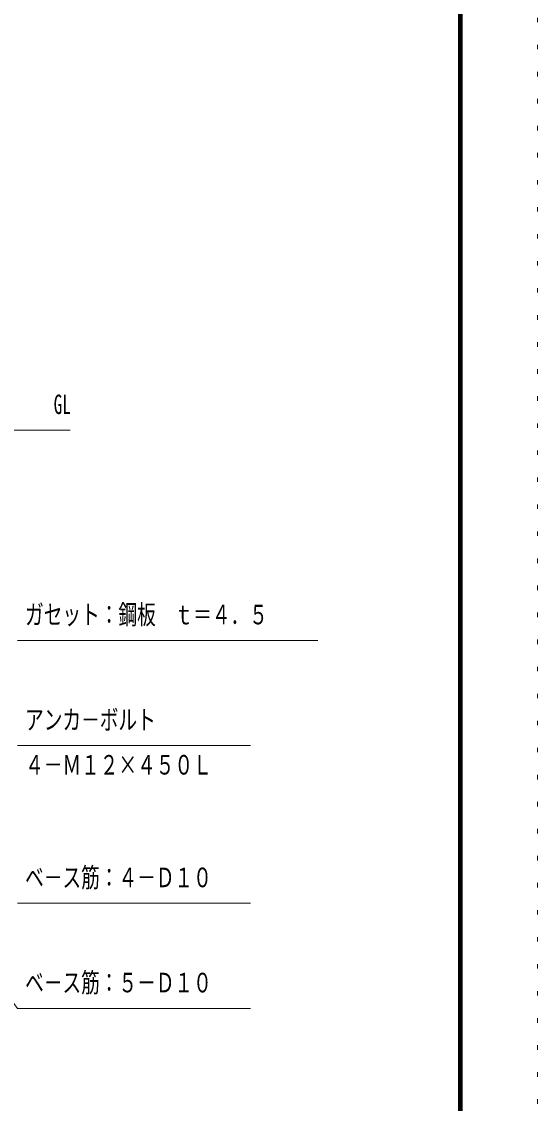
# Model space of a CAD drawing. Units: millimetres, scale not verified. Extents: x -25340 to 25344, y -10500 to 10500.
# Drawn here: x 21910 to 25344, y -3387 to 3814 of the extents above; entities that cross this region are included whole.
import ezdxf
from ezdxf.enums import TextEntityAlignment as Align

# ---------------------------------------------------------------- set-up
doc = ezdxf.new("R2010")
doc.units = ezdxf.units.MM
doc.header["$LTSCALE"] = 60
doc.linetypes.add('USER4', pattern=[3, 0.5, -2.5])
for name, color, linetype, lineweight in [('0-A_2-52DIM', 3, 'Continuous', 18), ('0-C_F-F', 5, 'Continuous', 18), ('0-D_F-E_J_ADD', 5, 'USER4', 18)]:
    doc.layers.add(name, color=color, linetype=linetype, lineweight=lineweight)
doc.styles.add('ＭＳ ゴシック', font='')
doc.styles.get('ＭＳ ゴシック').set_extended_font_data('MS Gothic')

msp = doc.modelspace()

# ---------------------------------------------------------------- linework, layer by layer
at = {"layer": '0-A_2-52DIM'}
for p, q in [((21183.04, 1094.93), (22233.04, 1094.93)), ((21883.04, -305.07), (23883.04, -305.07)), ((23433.04, -1005.07), (21883.04, -1005.07)), ((21883.04, -2055.07), (23433.04, -2055.07))]:
    msp.add_line(p, q, dxfattribs=at)
msp.add_lwpolyline([(20434.17, -761.97), (21883.04, -2755.07), (23433.04, -2755.07)], dxfattribs=at)
at = {"layer": '0-C_F-F'}
for p, q in [((24826.95, -9982.5), (24826.95, 10082.5)), ((24831.95, -9987.5), (24831.95, 10087.5)), ((24836.95, -9992.5), (24836.95, 10092.5)), ((24841.95, -9997.5), (24841.95, 10097.5)), ((24844.45, -10000), (24844.45, 10100)), ((24821.95, -9977.5), (24821.95, 10077.5)), ((24824.45, -9980), (24824.45, 10080))]:
    msp.add_line(p, q, dxfattribs=at)
for points in [[(-3850.55, 10095), (-3850.55, -9995), (24839.45, -9995), (24839.45, 10095)], [(-3845.55, 10090), (-3845.55, -9990), (24834.45, -9990), (24834.45, 10090)], [(-3840.55, 10085), (-3840.55, -9985), (24829.45, -9985), (24829.45, 10085)], [(-3830.55, 10075), (-3830.55, -9975), (24819.45, -9975), (24819.45, 10075)]]:
    msp.add_lwpolyline(points, dxfattribs=at)
at = {"layer": '0-D_F-E_J_ADD'}
msp.add_line((25344.45, 10500), (25344.45, -10500), dxfattribs=at)

# ---------------------------------------------------------------- texts
at = {"layer": '0-A_2-52DIM', "color": 7, "style": 'ＭＳ ゴシック'}
for s, width, p in [('GL', 0.65, (22123.04, 1162.7)), ('ガセット：鋼板\u3000ｔ＝４．５', 0.7, (21933.04, -237.3)), ('アンカ－ボルト', 0.7, (21933.04, -937.3)), ('４－Ｍ１２×４５０Ｌ', 0.7, (21933.04, -1237.31)), ('ベ－ス筋：４－Ｄ１０', 0.7, (21933.04, -1987.3)), ('ベ－ス筋：５－Ｄ１０', 0.7, (21933.04, -2687.3))]:
    msp.add_text(s, height=130.2, dxfattribs=dict(at, width=width)).set_placement(p, align=Align.BOTTOM_LEFT)

doc.saveas('drawing.dxf')
